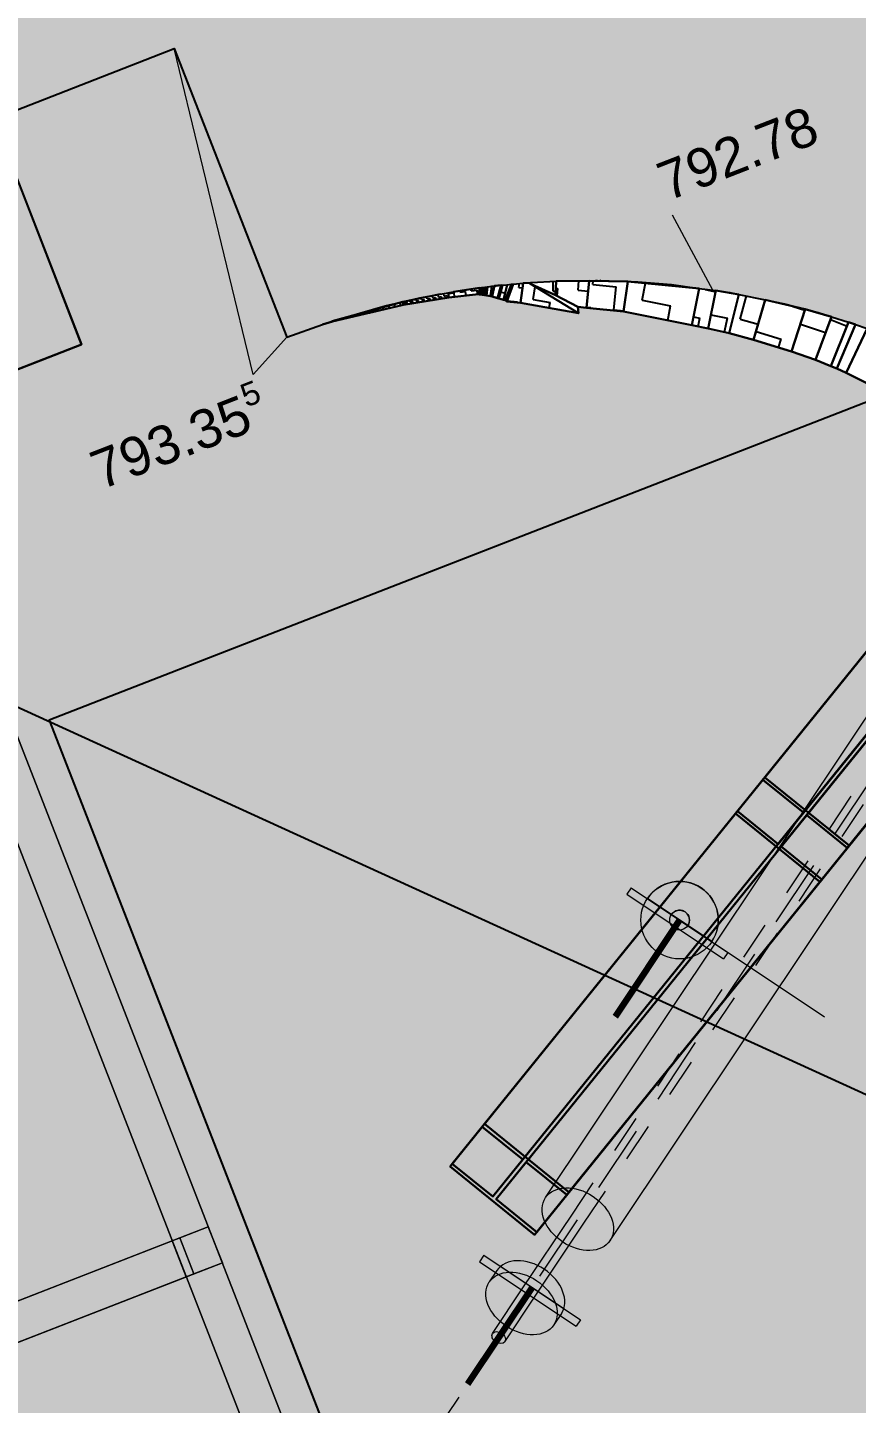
# Model space of a CAD drawing. Header units: metres. Extents: x 2688466 to 2688595, y 1221626 to 1221756.
# Drawn here: x 2688527.687 to 2688529.826, y 1221698.808 to 1221702.36 of the extents above; entities that cross this region are included whole.
import ezdxf

# ---------------------------------------------------------------- set-up
doc = ezdxf.new("R2010")
doc.units = ezdxf.units.M
for name, pattern in [('AUSGEZOGEN', [0]), ('STRICHPUNKT2_S5', [0.24, 0.175, -0.065]), ('VERDECKT2_S2', [0.15, 0.1, -0.05])]:
    doc.linetypes.add(name, pattern=pattern)
doc.layers.add('_3700', color=7, linetype='Continuous')
doc.layers.add('_3705', color=7, linetype='Continuous')
for name, color, linetype, lineweight in [('A_GRUND-A3_1 Terrain neu', 7, 'AUSGEZOGEN', 35), ('Beton Ansicht', 7, 'AUSGEZOGEN', 35), ('Schnittbeschriftung', 7, 'AUSGEZOGEN', 50), ('Stahl', 5, 'AUSGEZOGEN', 25), ('Standard', 7, 'AUSGEZOGEN', 13), ('Text Decke', 7, 'AUSGEZOGEN', 25)]:
    doc.layers.add(name, color=color, linetype=linetype, lineweight=lineweight)
doc.styles.add('ARIAL', font='arial.ttf')

# ---------------------------------------------------------------- blocks, each defined once
blk = doc.blocks.new('Bodenanker CH_3_$F1')
at = {"layer": '_3700', "color": 7, "linetype": 'AUSGEZOGEN', "lineweight": 13, "transparency": 33554687}
for p, q in [((0.1164, 0.2036), (5.7349, 4.1377)), ((0.2311, 0.0398), (5.8496, 3.9739)), ((-0.086, 0.1229), (-0.1024, 0.1114)), ((-0.1024, 0.1114), (0.0697, -0.1343)), ((-0.1024, 0.1114), (0.0697, -0.1343)), ((-0.086, 0.1229), (0.086, -0.1229)), ((-0.0225, 0.0075), (0.1629, 0.1372)), ((-0.0689, 0.0738), (-0.0979, 0.0535)), ((0.0574, -0.0819), (-0.0574, 0.0819)), ((-0.0007, -0.0237), (0.1847, 0.1061)), ((-0.1383, -0.0737), (-0.0225, 0.0075)), ((-0.1165, -0.1048), (-0.0007, -0.0237)), ((0.0458, -0.09), (0.0168, -0.1103)), ((0.086, -0.1229), (0.0697, -0.1343))]:
    blk.add_line(p, q, dxfattribs=at)
at = {"layer": '_3700', "color": 7, "linetype": 'VERDECKT2_S2', "lineweight": 13, "transparency": 33554687}
for p, q in [((0.1629, 0.1372), (5.7814, 4.0714)), ((0.1847, 0.1061), (5.8032, 4.0402))]:
    blk.add_line(p, q, dxfattribs=at)
at = {"layer": '_3700', "color": 7, "linetype": 'AUSGEZOGEN', "lineweight": 13, "transparency": 33554687}
for centre, major_axis in [((0.1738, 0.1217), (-0.0574, 0.0819)), ((-0.0405, -0.0284), (-0.0574, 0.0819)), ((-0.1274, -0.0892), (-0.0109, 0.0156))]:
    blk.add_ellipse(centre, major_axis=major_axis, ratio=0.707107, dxfattribs=at)
blk.add_ellipse((-0.0116, -0.0081), major_axis=(-0.0574, 0.0819), ratio=0.707107, start_param=3.141593, end_param=6.283185, dxfattribs=at)
at = {"layer": '_3705', "color": 202, "linetype": 'STRICHPUNKT2_S5', "lineweight": 20, "transparency": 33554687}
blk.add_line((-0.4218, -0.2954), (6.0819, 4.2586), dxfattribs=at)
at = {"layer": 'Standard', "color": 52, "linetype": 'AUSGEZOGEN', "lineweight": 100, "transparency": 33554687}
blk.add_line((0, 0), (-0.2457, -0.1721), dxfattribs=at)
blk = doc.blocks.new('Bodenanker CH_7_$F1')
at = {"layer": '_3700', "color": 7, "linetype": 'AUSGEZOGEN', "lineweight": 13, "transparency": 33554687}
for p, q in [((-0.086, 0.1229), (-0.1024, 0.1114)), ((-0.1024, 0.1114), (0.0697, -0.1343)), ((-0.1024, 0.1114), (0.0697, -0.1343)), ((-0.086, 0.1229), (0.086, -0.1229)), ((0.0574, -0.0819), (-0.0574, 0.0819)), ((-0.0574, 0.0819), (-0.0574, 0.0819)), ((-0.0574, 0.0819), (-0.0574, 0.0819)), ((-0.0146, 0.0209), (-0.0146, 0.0209)), ((-0.0146, 0.0209), (-0.0146, 0.0209)), ((0.0146, -0.0209), (0.0146, -0.0209)), ((0.0146, -0.0209), (0.0146, -0.0209)), ((0.0574, -0.0819), (0.0574, -0.0819)), ((0.0574, -0.0819), (0.0574, -0.0819)), ((0.086, -0.1229), (0.0697, -0.1343))]:
    blk.add_line(p, q, dxfattribs=at)
at = {"layer": '_3700', "color": 7, "linetype": 'VERDECKT2_S2', "lineweight": 13, "transparency": 33554687}
for p, q in [((-0.0146, 0.0209), (-0.0146, 0.0209)), ((0.0146, -0.0209), (0.0146, -0.0209))]:
    blk.add_line(p, q, dxfattribs=at)
at = {"layer": '_3700', "color": 7, "linetype": 'AUSGEZOGEN', "lineweight": 13, "transparency": 33554687}
for radius in [0.1, 0.1, 0.0255]:
    blk.add_circle((0, 0), radius, dxfattribs=at)
blk.add_arc((0, 0), 0.1, 305, 125, dxfattribs=at)
blk.add_arc((0, 0), 0.1, 305, 125, dxfattribs=at)
at = {"layer": '_3700', "color": 7, "linetype": 'VERDECKT2_S2', "lineweight": 13, "transparency": 33554687}
blk.add_arc((0, 0), 0.0255, 305, 125, dxfattribs=at)
at = {"layer": '_3705', "color": 202, "linetype": 'STRICHPUNKT2_S5', "lineweight": 20, "transparency": 33554687}
blk.add_line((-0.0164, -0.0115), (0, 0), dxfattribs=at)
at = {"layer": 'Standard', "color": 52, "linetype": 'AUSGEZOGEN', "lineweight": 100, "transparency": 33554687}
blk.add_line((0, 0), (-0.2457, -0.1721), dxfattribs=at)
blk = doc.blocks.new('Profilbauteil_26')
at = {"layer": 'Stahl', "transparency": 33554687}
for points in [[(0.0922, -0.1141), (-4.4664, -6.9435), (-4.6993, -6.788), (-0.0922, 0.1141)], [(-0.0922, 0.1141), (-4.6993, -6.788), (-4.695, -6.7816), (-0.0922, 0.1141)], [(-0.0922, 0.1141), (-4.695, -6.7816), (-4.5829, -6.8564), (-0.0035, 0.0043)], [(-0.0035, 0.0043), (-4.5247, -6.7693), (-4.6368, -6.6945), (-0.0922, 0.1141)], [(-0.0922, 0.1141), (-4.6368, -6.6945), (-4.6325, -6.6881), (-0.0922, 0.1141)], [(-0.0922, 0.1141), (-4.6325, -6.6881), (-4.3996, -6.8435), (0.0922, -0.1141)], [(-0.0035, 0.0043), (-4.5829, -6.8564), (-4.5247, -6.7693), (-0.0035, 0.0043)], [(0.0035, -0.0043), (-4.516, -6.7751), (-4.5742, -6.8622), (0.0035, -0.0043)], [(0.0035, -0.0043), (-4.5742, -6.8622), (-4.4621, -6.9371), (0.0922, -0.1141)], [(0.0922, -0.1141), (-4.4039, -6.85), (-4.516, -6.7751), (0.0035, -0.0043)], [(0.0922, -0.1141), (-4.4621, -6.9371), (-4.4664, -6.9435), (0.0922, -0.1141)], [(0.0922, -0.1141), (-4.3996, -6.8435), (-4.4039, -6.85), (0.0922, -0.1141)], [(-4.6325, -6.6881), (-4.6368, -6.6945), (-4.5247, -6.7693), (-4.5829, -6.8564), (-4.695, -6.7816), (-4.6993, -6.788), (-4.4664, -6.9435), (-4.4621, -6.9371), (-4.5742, -6.8622), (-4.516, -6.7751), (-4.4039, -6.85), (-4.3996, -6.8435)]]:
    blk.add_lwpolyline(points, close=True, dxfattribs=at)
blk = doc.blocks.new('Profilbauteil_27')
at = {"layer": 'Stahl', "transparency": 33554687}
for points in [[(0.0922, -0.1141), (-5.1401, -7.9529), (-5.373, -7.7974), (-0.0922, 0.1141)], [(-0.0922, 0.1141), (-5.373, -7.7974), (-5.368, -7.7899), (-0.0922, 0.1141)], [(-0.0922, 0.1141), (-5.368, -7.7899), (-5.2559, -7.8647), (-0.0035, 0.0043)], [(-0.0035, 0.0043), (-5.1875, -7.7622), (-5.2996, -7.6874), (-0.0922, 0.1141)], [(-0.0922, 0.1141), (-5.2996, -7.6874), (-5.2945, -7.6799), (-0.0922, 0.1141)], [(-0.0922, 0.1141), (-5.2945, -7.6799), (-5.0616, -7.8353), (0.0922, -0.1141)], [(-0.0035, 0.0043), (-5.2559, -7.8647), (-5.1875, -7.7622), (-0.0035, 0.0043)], [(0.0035, -0.0043), (-5.1788, -7.7681), (-5.2471, -7.8705), (0.0035, -0.0043)], [(0.0035, -0.0043), (-5.2471, -7.8705), (-5.1351, -7.9453), (0.0922, -0.1141)], [(0.0922, -0.1141), (-5.0667, -7.8429), (-5.1788, -7.7681), (0.0035, -0.0043)], [(0.0922, -0.1141), (-5.1351, -7.9453), (-5.1401, -7.9529), (0.0922, -0.1141)], [(0.0922, -0.1141), (-5.0616, -7.8353), (-5.0667, -7.8429), (0.0922, -0.1141)], [(-5.2945, -7.6799), (-5.2996, -7.6874), (-5.1875, -7.7622), (-5.2559, -7.8647), (-5.368, -7.7899), (-5.373, -7.7974), (-5.1401, -7.9529), (-5.1351, -7.9453), (-5.2471, -7.8705), (-5.1788, -7.7681), (-5.0667, -7.8429), (-5.0616, -7.8353)]]:
    blk.add_lwpolyline(points, close=True, dxfattribs=at)
blk = doc.blocks.new('Kran parametrisch_$F1')
at = {"layer": 'Standard', "color": 1, "linetype": 'AUSGEZOGEN', "lineweight": 18, "transparency": 33554687}
for points in [[(0.65, -1), (0.75, -1), (0.75, 50), (0.65, 50)], [(0.75, -1), (0.65, -1), (0.65, 50), (0.75, 50)], [(0.65, -1), (0.65, 50), (0.65, 50), (0.65, -1)], [(0.75, 50), (0.75, -1), (0.75, -1), (0.75, 50)], [(-0.65, 8.6562), (0.65, 8.6562), (0.65, 8.7562), (-0.65, 8.7562)], [(0.65, 8.6562), (-0.65, 8.6562), (-0.65, 8.7562), (0.65, 8.7562)], [(-0.65, 8.7562), (0.65, 8.7562), (0.65, 8.7562), (-0.65, 8.7562)], [(0.6711, 8.7562), (0.75, 8.7562), (0.05, 8.7562), (-0.0289, 8.7562)], [(0.6711, 8.6562), (0.6711, 8.7562), (-0.0289, 8.7562), (-0.0289, 8.6562)], [(0.75, 8.7562), (0.75, 8.6562), (0.05, 8.6562), (0.05, 8.7562)], [(0.65, 8.7562), (0.65, 8.6562), (0.65, 8.6562), (0.65, 8.7562)], [(0.6711, 8.6562), (0.75, 8.6562), (0.75, 8.7562), (0.6711, 8.7562)], [(0.65, 8.6562), (-0.65, 8.6562), (-0.65, 8.6562), (0.65, 8.6562)], [(0.75, 8.6562), (0.6711, 8.6562), (-0.0289, 8.6562), (0.05, 8.6562)]]:
    blk.add_lwpolyline(points, close=True, dxfattribs=at)

msp = doc.modelspace()

# ---------------------------------------------------------------- hatches: boundary and pattern name
at = {"layer": 'Standard', "linetype": 'AUSGEZOGEN', "lineweight": 13, "transparency": 33554559}
h = msp.add_hatch(color=7, dxfattribs=at)
h.set_gradient(color1=(227, 227, 227), color2=(227, 227, 227), one_color=1)
h.paths.add_polyline_path([(2688537.2932, 1221703.411), (2688534.6707, 1221707.3438), (2688529.4363, 1221709.6422), (2688530.2113, 1221707.6521), (2688530.09, 1221707.6702), (2688529.3267, 1221707.711), (2688528.5628, 1221707.6797), (2688528.4399, 1221707.663), (2688528.287, 1221707.6506), (2688527.9982, 1221707.6028), (2688527.8054, 1221707.5766), (2688527.7232, 1221707.5574), (2688527.6239, 1221707.5409), (2688527.2486, 1221707.4464), (2688527.061, 1221707.4025), (2688527.0198, 1221707.3887), (2688526.9722, 1221707.3767), (2688526.4706, 1221707.205), (2688526.336, 1221707.1599), (2688525.6623, 1221706.8965), (2688524.468, 1221706.4314), (2688524.7856, 1221705.616), (2688523.9701, 1221705.2984), (2688524.587, 1221703.7143), (2688524.5871, 1221703.7143), (2688525.5216, 1221701.3149), (2688526.2019, 1221701.5798), (2688525.8843, 1221702.3952), (2688527.2821, 1221702.9395), (2688527.5996, 1221702.1242), (2688528.0655, 1221702.3056), (2688528.3558, 1221701.5602), (2688528.4248, 1221701.5848), (2688528.4732, 1221701.602), (2688528.6094, 1221701.6413), (2688528.6995, 1221701.662), (2688528.7678, 1221701.6744), (2688528.7722, 1221701.6752), (2688528.7733, 1221701.6754), (2688528.8063, 1221701.6813), (2688528.8533, 1221701.6876), (2688528.8558, 1221701.688), (2688528.8557, 1221701.6879), (2688528.8576, 1221701.6882), (2688528.8683, 1221701.6896), (2688528.8677, 1221701.6895), (2688528.8922, 1221701.6928), (2688528.8959, 1221701.6933), (2688528.9121, 1221701.6948), (2688528.9111, 1221701.6947), (2688528.9365, 1221701.6971), (2688528.936, 1221701.6971), (2688528.936, 1221701.6971), (2688528.9361, 1221701.6971), (2688528.9663, 1221701.6999), (2688528.9755, 1221701.7008), (2688529.0004, 1221701.7022), (2688528.9869, 1221701.7014), (2688529.0513, 1221701.7051), (2688529.0532, 1221701.7052), (2688529.1642, 1221701.7066), (2688529.2617, 1221701.7031), (2688529.3489, 1221701.6962), (2688529.4994, 1221701.6759), (2688529.6403, 1221701.6468), (2688529.727, 1221701.624), (2688529.806, 1221701.5996), (2688529.8134, 1221701.5973), (2688529.8966, 1221701.5678), (2688529.9524, 1221701.5458), (2688530.0379, 1221701.5085), (2688530.0482, 1221701.5034), (2688530.1383, 1221701.4582), (2688530.1585, 1221701.4481), (2688530.1605, 1221701.447), (2688530.2551, 1221701.3924), (2688530.3606, 1221701.324), (2688530.4391, 1221701.267), (2688530.4533, 1221701.2551), (2688530.5871, 1221701.1433), (2688530.6479, 1221701.0805), (2688530.6484, 1221701.081), (2688530.7668, 1221700.9605), (2688530.8776, 1221700.8398), (2688530.8878, 1221700.8285), (2688530.8887, 1221700.8274), (2688530.9357, 1221700.7753), (2688531.094, 1221700.5965), (2688531.1818, 1221700.4964), (2688531.2947, 1221700.3641), (2688531.5106, 1221700.1035), (2688531.5158, 1221700.0972), (2688531.7999, 1221699.7378), (2688532.0727, 1221699.3733), (2688532.2253, 1221699.1578), (2688532.3904, 1221698.9204), (2688532.6371, 1221698.5496), (2688532.8439, 1221698.2202), (2688532.8956, 1221698.117), (2688533.2618, 1221697.1767), (2688533.2714, 1221697.1797), (2688533.4222, 1221696.7926), (2688539.0211, 1221698.9731)], flags=0)
h = msp.add_hatch(color=7, dxfattribs=at)
h.set_gradient(color1=(160, 160, 160), color2=(160, 160, 160), one_color=1)
h.paths.add_polyline_path([(2688527.8264, 1221701.5418), (2688527.2821, 1221702.9395), (2688525.8843, 1221702.3952), (2688526.3742, 1221701.1372), (2688525.1116, 1221700.6455), (2688525.656, 1221699.2477), (2688527.0537, 1221699.7921), (2688526.5638, 1221701.05)], flags=0)
h = msp.add_hatch(color=7, dxfattribs=at)
h.set_gradient(color1=(199, 199, 199), color2=(199, 199, 199), one_color=1)
h.paths.add_polyline_path([(2688529.7752, 1221701.4795), (2688529.7603, 1221701.4854), (2688529.7204, 1221701.5018), (2688529.6584, 1221701.5232), (2688529.5609, 1221701.5538), (2688529.498, 1221701.5712), (2688529.4435, 1221701.5832), (2688529.4016, 1221701.5916), (2688529.2252, 1221701.6267), (2688529.1297, 1221701.6363), (2688529.1074, 1221701.6385), (2688529.1085, 1221701.6226), (2688528.9595, 1221701.6494), (2688528.9238, 1221701.653), (2688528.9191, 1221701.6562), (2688528.915, 1221701.657), (2688528.9032, 1221701.6607), (2688528.8998, 1221701.6615), (2688528.8863, 1221701.6659), (2688528.8814, 1221701.6665), (2688528.8711, 1221701.6685), (2688528.8662, 1221701.6687), (2688528.8602, 1221701.6695), (2688528.8546, 1221701.6706), (2688528.8517, 1221701.6715), (2688528.7739, 1221701.663), (2688528.6568, 1221701.6437), (2688528.4735, 1221701.601), (2688528.4478, 1221701.593), (2688528.3558, 1221701.5602), (2688528.0655, 1221702.3056), (2688527.5996, 1221702.1242), (2688527.8264, 1221701.5418), (2688527.0623, 1221701.2442), (2688527.0678, 1221701.23), (2688527.0525, 1221701.2555), (2688527.2295, 1221700.8013), (2688527.7394, 1221700.5705), (2688529.9069, 1221701.4146), (2688529.7997, 1221701.4683)], flags=0)
at = {"layer": 'Standard', "linetype": 'AUSGEZOGEN', "lineweight": 13, "transparency": 33554687}
h = msp.add_hatch(color=9, dxfattribs=at)
h.paths.add_polyline_path([(2688532.6752, 1221697.2863), (2688529.5034, 1221696.051), (2688527.745, 1221700.5658), (2688527.2353, 1221700.7986), (2688526.7373, 1221700.6046), (2688527.0537, 1221699.7921), (2688525.656, 1221699.2477), (2688525.1116, 1221700.6455), (2688525.1308, 1221700.6529), (2688522.13, 1221702.0325), (2688501.816, 1221694.1216), (2688503.4309, 1221689.975), (2688503.9434, 1221690.1746), (2688505.86, 1221685.2534), (2688512.2678, 1221687.7483), (2688524.5206, 1221692.5203), (2688524.3798, 1221692.8926), (2688533.0025, 1221696.2508), (2688532.7602, 1221697.0157)])
h.paths.add_polyline_path([(2688509.0438, 1221692.9229), (2688508.6664, 1221693.892), (2688510.9959, 1221694.7992), (2688511.9032, 1221692.4697), (2688509.5736, 1221691.5624), (2688509.4067, 1221691.9911), (2688506.7945, 1221690.9738), (2688506.4317, 1221691.9056)], flags=16)
h.paths.add_polyline_path([(2688503.5398, 1221692.2442), (2688504.9376, 1221692.7886), (2688505.4819, 1221691.3908), (2688504.6666, 1221691.0733), (2688504.4397, 1221691.6556), (2688503.8574, 1221691.4289)], flags=16)
h.paths.add_polyline_path([(2688517.2146, 1221694.5382), (2688514.885, 1221693.631), (2688513.9778, 1221695.9605), (2688516.3073, 1221696.8678)], flags=16)
h.paths.add_polyline_path([(2688521.6187, 1221698.9364), (2688522.526, 1221696.6068), (2688520.1964, 1221695.6995), (2688519.2892, 1221698.0291)], flags=16)
h.paths.add_polyline_path([(2688505.6223, 1221694.1552), (2688505.2594, 1221695.087), (2688508.8469, 1221696.4842), (2688509.2098, 1221695.5524)], flags=16)
h.paths.add_polyline_path([(2688509.1124, 1221690.5242), (2688509.4753, 1221689.5924), (2688508.0776, 1221689.048), (2688507.7147, 1221689.9799)], flags=16)
at = {"layer": 'Standard', "linetype": 'AUSGEZOGEN', "lineweight": 25, "transparency": 33554687}
h = msp.add_hatch(dxfattribs=at)
h.set_pattern_fill('MUSTER', scale=0.015, angle=6.61, style=0, pattern_type=2)
h.set_pattern_definition([(6.61, (2688528.070347, 1221731.188254), (0.0131736325, 0.016626948), [0.015, -0.015]), (96.61, (2688528.070347, 1221731.188254), (-0.016626948, 0.0131736325), [0.015, -0.015])])
h.paths.add_polyline_path([(2688528.8533, 1221701.6876), (2688528.7858, 1221701.6776), (2688528.7722, 1221701.6752), (2688528.7739, 1221701.663), (2688528.8511, 1221701.6715), (2688528.8512, 1221701.675), (2688528.8529, 1221701.684)], flags=0)
h = msp.add_hatch(dxfattribs=at)
h.set_pattern_fill('MUSTER', scale=0.0075, angle=190.24, style=0, pattern_type=2)
h.set_pattern_definition([(190.24, (2688528.0319055, 1221731.137572), (-0.0060472496, -0.0087138265), [0.0075, -0.0075]), (280.24, (2688528.0319055, 1221731.137572), (0.0087138265, -0.0060472496), [0.0075, -0.0075])])
h.paths.add_polyline_path([(2688528.7858, 1221701.6776), (2688528.8533, 1221701.6876), (2688528.8063, 1221701.6813)], flags=0)
h = msp.add_hatch(dxfattribs=at)
h.set_pattern_fill('MUSTER', scale=0.015, angle=349.33, style=0, pattern_type=2)
h.set_pattern_definition([(349.33, (2688528.079036, 1221731.178927), (0.0175179296, 0.011963367), [0.015, -0.015]), (79.33, (2688528.079036, 1221731.178927), (-0.011963367, 0.0175179296), [0.015, -0.015])])
h.paths.add_polyline_path([(2688528.8576, 1221701.6882), (2688528.8558, 1221701.688), (2688528.8512, 1221701.675), (2688528.8511, 1221701.6715), (2688528.8534, 1221701.671)], flags=0)
h = msp.add_hatch(dxfattribs=at)
h.set_pattern_fill('MUSTER', scale=0.0075, angle=331.83, style=0, pattern_type=2)
h.set_pattern_definition([(331.83, (2688528.0643046, 1221731.161142), (0.0101523, 0.0030709613), [0.0075, -0.0075]), (61.83, (2688528.0643046, 1221731.161142), (-0.0030709613, 0.0101523), [0.0075, -0.0075])])
h.paths.add_polyline_path([(2688528.8558, 1221701.688), (2688528.8546, 1221701.6878), (2688528.8529, 1221701.684), (2688528.8512, 1221701.675)], flags=0)
h = msp.add_hatch(dxfattribs=at)
h.set_pattern_fill('MUSTER', scale=0.0075, angle=340.48, style=0, pattern_type=2)
h.set_pattern_definition([(340.48, (2688528.06315, 1221731.164126), (0.009574956, 0.0045629177), [0.0075, -0.0075]), (70.48, (2688528.06315, 1221731.164126), (-0.0045629177, 0.009574956), [0.0075, -0.0075])])
h.paths.add_polyline_path([(2688528.8546, 1221701.6878), (2688528.8533, 1221701.6876), (2688528.8529, 1221701.684)], flags=0)
h = msp.add_hatch(dxfattribs=at)
h.set_pattern_fill('MUSTER', scale=0.015, angle=342.73, style=0, pattern_type=2)
h.set_pattern_definition([(342.73, (2688528.081554, 1221731.174741), (0.0187768694, 0.009870622), [0.015, -0.015]), (72.73, (2688528.081554, 1221731.174741), (-0.009870622, 0.0187768694), [0.015, -0.015])])
h.paths.add_polyline_path([(2688528.8592, 1221701.6884), (2688528.8576, 1221701.6882), (2688528.8534, 1221701.671), (2688528.8546, 1221701.6706)], flags=0)
h = msp.add_hatch(dxfattribs=at)
h.set_pattern_fill('MUSTER', scale=0.015, angle=348.26, style=0, pattern_type=2)
h.set_pattern_definition([(348.26, (2688528.079477, 1221731.178268), (0.017738278, 0.011634152), [0.015, -0.015]), (78.26, (2688528.079477, 1221731.178268), (-0.011634152, 0.017738278), [0.015, -0.015])])
h.paths.add_polyline_path([(2688528.8634, 1221701.689), (2688528.8592, 1221701.6884), (2688528.8546, 1221701.6706), (2688528.8602, 1221701.6695)], flags=0)
h = msp.add_hatch(dxfattribs=at)
h.set_pattern_fill('MUSTER', scale=0.015, angle=353.5, style=0, pattern_type=2)
h.set_pattern_definition([(353.5, (2688528.077203, 1221731.181411), (0.016601626, 0.01320553), [0.015, -0.015]), (83.5, (2688528.077203, 1221731.181411), (-0.01320553, 0.016601626), [0.015, -0.015])])
h.paths.add_polyline_path([(2688528.8679, 1221701.6896), (2688528.8634, 1221701.689), (2688528.8602, 1221701.6695), (2688528.8662, 1221701.6687)], flags=0)
h = msp.add_hatch(dxfattribs=at)
h.set_pattern_fill('MUSTER', scale=0.015, angle=357.22, style=0, pattern_type=2)
h.set_pattern_definition([(357.22, (2688528.07542, 1221731.18351), (0.015709864, 0.01425483), [0.015, -0.015]), (87.22, (2688528.07542, 1221731.18351), (-0.01425483, 0.015709864), [0.015, -0.015])])
h.paths.add_polyline_path([(2688528.8736, 1221701.6903), (2688528.8679, 1221701.6896), (2688528.8662, 1221701.6687), (2688528.8711, 1221701.6685)], flags=0)
h = msp.add_hatch(dxfattribs=at)
h.set_pattern_fill('MUSTER', scale=0.0225, angle=349.34, style=0, pattern_type=2)
h.set_pattern_definition([(349.34, (2688528.096548, 1221731.1909), (0.026273762, 0.017949636), [0.0225, -0.0225]), (79.34, (2688528.096548, 1221731.1909), (-0.017949636, 0.026273762), [0.0225, -0.0225])])
h.paths.add_polyline_path([(2688528.8853, 1221701.6919), (2688528.8736, 1221701.6903), (2688528.8711, 1221701.6685), (2688528.8814, 1221701.6665)], flags=0)
h = msp.add_hatch(dxfattribs=at)
h.set_pattern_fill('MUSTER', scale=0.0225, angle=353.18, style=0, pattern_type=2)
h.set_pattern_definition([(353.18, (2688528.094025, 1221731.194338), (0.02501268, 0.019668905), [0.0225, -0.0225]), (83.18, (2688528.094025, 1221731.194338), (-0.019668905, 0.02501268), [0.0225, -0.0225])])
h.paths.add_polyline_path([(2688528.8922, 1221701.6928), (2688528.8853, 1221701.6919), (2688528.8814, 1221701.6665), (2688528.8863, 1221701.6659)], flags=0)
h = msp.add_hatch(dxfattribs=at)
h.set_pattern_fill('MUSTER', scale=0.0225, angle=342.39, style=0, pattern_type=2)
h.set_pattern_definition([(342.39, (2688528.100505, 1221731.184277), (0.028252668, 0.014638537), [0.0225, -0.0225]), (72.39, (2688528.100505, 1221731.184277), (-0.014638537, 0.028252668), [0.0225, -0.0225])])
h.paths.add_polyline_path([(2688528.9089, 1221701.6945), (2688528.8922, 1221701.6928), (2688528.8863, 1221701.6659), (2688528.8998, 1221701.6615)], flags=0)
h = msp.add_hatch(dxfattribs=at)
h.set_pattern_fill('MUSTER', scale=0.0075, angle=209.32, style=0, pattern_type=2)
h.set_pattern_definition([(209.32, (2688528.038267, 1221731.134576), (-0.0028665867, -0.0102118892), [0.0075, -0.0075]), (299.32, (2688528.038267, 1221731.134576), (0.0102118892, -0.0028665867), [0.0075, -0.0075])])
h.paths.add_polyline_path([(2688528.8922, 1221701.6928), (2688528.9089, 1221701.6945), (2688528.8959, 1221701.6933)], flags=0)
h = msp.add_hatch(dxfattribs=at)
h.set_pattern_fill('MUSTER', scale=0.03, angle=346.66, style=0, pattern_type=2)
h.set_pattern_definition([(346.66, (2688528.116225, 1221731.199537), (0.036112414, 0.022268668), [0.03, -0.03]), (76.66, (2688528.116225, 1221731.199537), (-0.022268668, 0.036112414), [0.03, -0.03])])
h.paths.add_polyline_path([(2688528.9125, 1221701.6949), (2688528.9089, 1221701.6945), (2688528.8998, 1221701.6615), (2688528.9032, 1221701.6607)], flags=0)
h = msp.add_hatch(dxfattribs=at)
h.set_pattern_fill('MUSTER', scale=0.03, angle=342.78, style=0, pattern_type=2)
h.set_pattern_definition([(342.78, (2688528.119073, 1221731.194548), (0.037536497, 0.019774008), [0.03, -0.03]), (72.78, (2688528.119073, 1221731.194548), (-0.019774008, 0.037536497), [0.03, -0.03])])
h.paths.add_polyline_path([(2688528.9247, 1221701.696), (2688528.9125, 1221701.6949), (2688528.9032, 1221701.6607), (2688528.915, 1221701.657)], flags=0)
h = msp.add_hatch(dxfattribs=at)
h.set_pattern_fill('MUSTER', scale=0.03, angle=349.11, style=0, pattern_type=2)
h.set_pattern_definition([(349.11, (2688528.114255, 1221731.202584), (0.035127473, 0.02379203), [0.03, -0.03]), (79.11, (2688528.114255, 1221731.202584), (-0.02379203, 0.035127473), [0.03, -0.03])])
h.paths.add_polyline_path([(2688528.936, 1221701.6971), (2688528.9247, 1221701.696), (2688528.915, 1221701.657), (2688528.9191, 1221701.6562)], flags=0)
h = msp.add_hatch(dxfattribs=at)
h.set_pattern_fill('MUSTER', scale=0.0375, angle=325.98, style=0, pattern_type=2)
h.set_pattern_definition([(325.98, (2688528.148124, 1221731.175202), (0.05206217, 0.010101003), [0.0375, -0.0375]), (55.98, (2688528.148124, 1221731.175202), (-0.010101003, 0.05206217), [0.0375, -0.0375])])
h.paths.add_polyline_path([(2688528.9398, 1221701.6974), (2688528.936, 1221701.6971), (2688528.9191, 1221701.6562), (2688528.9238, 1221701.653)], flags=0)
h = msp.add_hatch(dxfattribs=at)
h.set_pattern_fill('MUSTER', scale=0.0375, angle=354.61, style=0, pattern_type=2)
h.set_pattern_definition([(354.61, (2688528.125713, 1221731.222623), (0.040856735, 0.033811643), [0.0375, -0.0375]), (84.61, (2688528.125713, 1221731.222623), (-0.033811643, 0.040856735), [0.0375, -0.0375])])
h.paths.add_polyline_path([(2688528.9663, 1221701.6999), (2688528.9398, 1221701.6974), (2688528.9238, 1221701.653), (2688528.9595, 1221701.6494)], flags=0)
h = msp.add_hatch(dxfattribs=at)
h.set_pattern_fill('MUSTER', scale=0.045, angle=350.05, style=0, pattern_type=2)
h.set_pattern_definition([(350.05, (2688528.148197, 1221731.228095), (0.05209864, 0.03654766), [0.045, -0.045]), (80.05, (2688528.148197, 1221731.228095), (-0.03654766, 0.05209864), [0.045, -0.045])])
h.paths.add_polyline_path([(2688528.9839, 1221701.7012), (2688528.9663, 1221701.6999), (2688528.9595, 1221701.6494), (2688529.1085, 1221701.6226), (2688528.9835, 1221701.6988)], flags=0)
h = msp.add_hatch(dxfattribs=at)
h.set_pattern_fill('MUSTER', scale=0.0075, angle=198.65, style=0, pattern_type=2)
h.set_pattern_definition([(198.65, (2688528.0345844, 1221731.135991), (-0.0047077757, -0.0095045698), [0.0075, -0.0075]), (288.65, (2688528.0345844, 1221731.135991), (0.0095045698, -0.0047077757), [0.0075, -0.0075])])
h.paths.add_polyline_path([(2688528.9663, 1221701.6999), (2688528.9839, 1221701.7012), (2688528.9755, 1221701.7008)], flags=0)
h = msp.add_hatch(dxfattribs=at)
h.set_pattern_fill('MUSTER', scale=0.0075, angle=352.72, style=0, pattern_type=2)
h.set_pattern_definition([(352.72, (2688528.06078, 1221731.167978), (0.0083899283, 0.0064891528), [0.0075, -0.0075]), (82.72, (2688528.06078, 1221731.167978), (-0.0064891528, 0.0083899283), [0.0075, -0.0075])])
h.paths.add_polyline_path([(2688528.9869, 1221701.7014), (2688528.9839, 1221701.7012), (2688528.9835, 1221701.6988), (2688528.9866, 1221701.6971)], flags=0)
h = msp.add_hatch(dxfattribs=at)
h.set_pattern_fill('MUSTER', scale=0.09, angle=94.35, style=0, pattern_type=2)
h.set_pattern_definition([(94.35, (2688527.85087, 1221731.32083), (-0.09656714, 0.08291434), [0.09, -0.09]), (184.35, (2688527.85087, 1221731.32083), (-0.08291434, -0.09656714), [0.09, -0.09])])
h.paths.add_polyline_path([(2688529.1074, 1221701.6385), (2688529.0494, 1221701.6691), (2688528.9866, 1221701.6971), (2688528.9835, 1221701.6988), (2688529.1085, 1221701.6226)], flags=0)
h = msp.add_hatch(dxfattribs=at)
h.set_pattern_fill('MUSTER', scale=0.03, angle=359.26, style=0, pattern_type=2)
h.set_pattern_definition([(359.26, (2688528.10477, 1221731.21422), (0.03038495, 0.029610046), [0.03, -0.03]), (89.26, (2688528.10477, 1221731.21422), (-0.029610046, 0.03038495), [0.03, -0.03])])
h.paths.add_polyline_path([(2688529.0513, 1221701.7051), (2688528.9869, 1221701.7014), (2688528.9866, 1221701.6971), (2688529.0494, 1221701.6691)], flags=0)
h = msp.add_hatch(dxfattribs=at)
h.set_pattern_fill('MUSTER', scale=0.0525, angle=354.6, style=0, pattern_type=2)
h.set_pattern_definition([(354.6, (2688528.158415, 1221731.249653), (0.05720769, 0.04732632), [0.0525, -0.0525]), (84.6, (2688528.158415, 1221731.249653), (-0.04732632, 0.05720769), [0.0525, -0.0525])])
h.paths.add_polyline_path([(2688529.1363, 1221701.7062), (2688529.0513, 1221701.7051), (2688529.0494, 1221701.6691), (2688529.1074, 1221701.6385), (2688529.1297, 1221701.6363)], flags=0)
h = msp.add_hatch(dxfattribs=at)
h.set_pattern_fill('MUSTER', scale=0.0075, angle=186.97, style=0, pattern_type=2)
h.set_pattern_definition([(186.97, (2688528.030931, 1221731.1382906), (-0.0065344515, -0.008354696), [0.0075, -0.0075]), (276.97, (2688528.030931, 1221731.1382906), (0.008354696, -0.0065344515), [0.0075, -0.0075])])
h.paths.add_polyline_path([(2688529.0513, 1221701.7051), (2688529.1363, 1221701.7062), (2688529.0532, 1221701.7052)], flags=0)
h = msp.add_hatch(dxfattribs=at)
h.set_pattern_fill('MUSTER', scale=0.06, angle=354.54, style=0, pattern_type=2)
h.set_pattern_definition([(354.54, (2688528.174874, 1221731.26304), (0.06543682, 0.05401872), [0.06, -0.06]), (84.54, (2688528.174874, 1221731.26304), (-0.05401872, 0.06543682), [0.06, -0.06])])
h.paths.add_polyline_path([(2688529.2364, 1221701.704), (2688529.1363, 1221701.7062), (2688529.1297, 1221701.6363), (2688529.2252, 1221701.6267)], flags=0)
h = msp.add_hatch(dxfattribs=at)
h.set_pattern_fill('MUSTER', scale=0.0075, angle=182.91, style=0, pattern_type=2)
h.set_pattern_definition([(182.91, (2688528.029781, 1221731.139258), (-0.0071095745, -0.0078710832), [0.0075, -0.0075]), (272.91, (2688528.029781, 1221731.139258), (0.0078710832, -0.0071095745), [0.0075, -0.0075])])
h.paths.add_polyline_path([(2688529.1363, 1221701.7062), (2688529.2364, 1221701.704), (2688529.1642, 1221701.7066)], flags=0)
h = msp.add_hatch(dxfattribs=at)
h.set_pattern_fill('MUSTER', scale=0.075, angle=349.02, style=0, pattern_type=2)
h.set_pattern_definition([(349.02, (2688528.219824, 1221731.273684), (0.087912, 0.05934205), [0.075, -0.075]), (79.02, (2688528.219824, 1221731.273684), (-0.05934205, 0.087912), [0.075, -0.075])])
h.paths.add_polyline_path([(2688529.4201, 1221701.6866), (2688529.2364, 1221701.704), (2688529.2252, 1221701.6267), (2688529.4016, 1221701.5916)], flags=0)
h = msp.add_hatch(dxfattribs=at)
h.set_pattern_fill('MUSTER', scale=0.015, angle=180.14, style=0, pattern_type=2)
h.set_pattern_definition([(180.14, (2688528.014073, 1221731.124927), (-0.014963303, -0.015036607), [0.015, -0.015]), (270.14, (2688528.014073, 1221731.124927), (0.015036607, -0.014963303), [0.015, -0.015])])
h.paths.add_polyline_path([(2688529.2364, 1221701.704), (2688529.4201, 1221701.6866), (2688529.3489, 1221701.6962), (2688529.2617, 1221701.7031)], flags=0)
h = msp.add_hatch(dxfattribs=at)
h.set_pattern_fill('MUSTER', scale=0.075, angle=348.88, style=0, pattern_type=2)
h.set_pattern_definition([(348.88, (2688528.22011, 1221731.273254), (0.08805674, 0.05912707), [0.075, -0.075]), (78.88, (2688528.22011, 1221731.273254), (-0.05912707, 0.08805674), [0.075, -0.075])])
h.paths.add_polyline_path([(2688529.4636, 1221701.6807), (2688529.4201, 1221701.6866), (2688529.4016, 1221701.5916), (2688529.4435, 1221701.5832)], flags=0)
h = msp.add_hatch(dxfattribs=at)
h.set_pattern_fill('MUSTER', scale=0.075, angle=347.82, style=0, pattern_type=2)
h.set_pattern_definition([(347.82, (2688528.22227, 1221731.269976), (0.08913549, 0.05748795), [0.075, -0.075]), (77.82, (2688528.22227, 1221731.269976), (-0.05748795, 0.08913549), [0.075, -0.075])])
h.paths.add_polyline_path([(2688529.5223, 1221701.6711), (2688529.4636, 1221701.6807), (2688529.4435, 1221701.5832), (2688529.498, 1221701.5712)], flags=0)
h = msp.add_hatch(dxfattribs=at)
h.set_pattern_fill('MUSTER', scale=0.0075, angle=173.67, style=0, pattern_type=2)
h.set_pattern_definition([(173.67, (2688528.027438, 1221731.141745), (-0.0082811857, -0.0066273647), [0.0075, -0.0075]), (263.67, (2688528.027438, 1221731.141745), (0.0066273647, -0.0082811857), [0.0075, -0.0075])])
h.paths.add_polyline_path([(2688529.4636, 1221701.6807), (2688529.5223, 1221701.6711), (2688529.4994, 1221701.6759)], flags=0)
h = msp.add_hatch(dxfattribs=at)
h.set_pattern_fill('MUSTER', scale=0.0075, angle=197.15, style=0, pattern_type=2)
h.set_pattern_definition([(197.15, (2688528.03409, 1221731.136244), (-0.0049549631, -0.0093780776), [0.0075, -0.0075]), (287.15, (2688528.03409, 1221731.136244), (0.0093780776, -0.0049549631), [0.0075, -0.0075])])
h.paths.add_polyline_path([(2688528.4732, 1221701.602), (2688528.6551, 1221701.6518), (2688528.6094, 1221701.6413)], flags=0)
h = msp.add_hatch(dxfattribs=at)
h.set_pattern_fill('MUSTER', scale=0.0075, angle=13.44, style=0, pattern_type=2)
h.set_pattern_definition([(13.44, (2688528.055103, 1221731.1730756), (0.0055514016, 0.0090378062), [0.0075, -0.0075]), (103.44, (2688528.055103, 1221731.1730756), (-0.0090378062, 0.0055514016), [0.0075, -0.0075])])
h.paths.add_polyline_path([(2688528.6551, 1221701.6518), (2688528.4732, 1221701.602), (2688528.4735, 1221701.601), (2688528.6568, 1221701.6437)], flags=0)
h = msp.add_hatch(dxfattribs=at)
h.set_pattern_fill('MUSTER', scale=0.0075, angle=9.67, style=0, pattern_type=2)
h.set_pattern_definition([(9.67, (2688528.056267, 1221731.1723065), (0.0061336373, 0.008653236), [0.0075, -0.0075]), (99.67, (2688528.056267, 1221731.1723065), (-0.008653236, 0.0061336373), [0.0075, -0.0075])])
h.paths.add_polyline_path([(2688528.7519, 1221701.6715), (2688528.6551, 1221701.6518), (2688528.6568, 1221701.6437), (2688528.7739, 1221701.663), (2688528.7722, 1221701.6752)], flags=0)
h = msp.add_hatch(dxfattribs=at)
h.set_pattern_fill('MUSTER', scale=0.0075, angle=193.34, style=0, pattern_type=2)
h.set_pattern_definition([(193.34, (2688528.032866, 1221731.136944), (-0.005567167, -0.0090281034), [0.0075, -0.0075]), (283.34, (2688528.032866, 1221731.136944), (0.0090281034, -0.005567167), [0.0075, -0.0075])])
h.paths.add_polyline_path([(2688528.6551, 1221701.6518), (2688528.7519, 1221701.6715), (2688528.6995, 1221701.662)], flags=0)
h = msp.add_hatch(dxfattribs=at)
h.set_pattern_fill('MUSTER', scale=0.0825, angle=344.84, style=0, pattern_type=2)
h.set_pattern_definition([(344.84, (2688528.24641, 1221731.27111), (0.10120396, 0.05805392), [0.0825, -0.0825]), (74.84, (2688528.24641, 1221731.27111), (-0.05805392, 0.10120396), [0.0825, -0.0825])])
h.paths.add_polyline_path([(2688529.5908, 1221701.657), (2688529.5223, 1221701.6711), (2688529.498, 1221701.5712), (2688529.5609, 1221701.5538)], flags=0)
h = msp.add_hatch(dxfattribs=at)
h.set_pattern_fill('MUSTER', scale=0.09, angle=342.82, style=0, pattern_type=2)
h.set_pattern_definition([(342.82, (2688528.26914, 1221731.2738), (0.11256805, 0.05940063), [0.09, -0.09]), (72.82, (2688528.26914, 1221731.2738), (-0.05940063, 0.11256805), [0.09, -0.09])])
h.paths.add_polyline_path([(2688529.694, 1221701.6327), (2688529.5908, 1221701.657), (2688529.5609, 1221701.5538), (2688529.6584, 1221701.5232)], flags=0)
h = msp.add_hatch(dxfattribs=at)
h.set_pattern_fill('MUSTER', scale=0.0075, angle=170.63, style=0, pattern_type=2)
h.set_pattern_definition([(170.63, (2688528.026758, 1221731.142642), (-0.0086210019, -0.0061788613), [0.0075, -0.0075]), (260.63, (2688528.026758, 1221731.142642), (0.0061788613, -0.0086210019), [0.0075, -0.0075])])
h.paths.add_polyline_path([(2688529.5908, 1221701.657), (2688529.694, 1221701.6327), (2688529.6403, 1221701.6468)], flags=0)
h = msp.add_hatch(dxfattribs=at)
h.set_pattern_fill('MUSTER', scale=0.09, angle=341.17, style=0, pattern_type=2)
h.set_pattern_definition([(341.17, (2688528.27246, 1221731.26727), (0.11423175, 0.05613472), [0.09, -0.09]), (71.17, (2688528.27246, 1221731.26727), (-0.05613472, 0.11423175), [0.09, -0.09])])
h.paths.add_polyline_path([(2688529.762, 1221701.6132), (2688529.694, 1221701.6327), (2688529.6584, 1221701.5232), (2688529.7204, 1221701.5018)], flags=0)
h = msp.add_hatch(dxfattribs=at)
h.set_pattern_fill('MUSTER', scale=0.0075, angle=166.84, style=0, pattern_type=2)
h.set_pattern_definition([(166.84, (2688528.025979, 1221731.143809), (-0.0090105691, -0.0055955022), [0.0075, -0.0075]), (256.84, (2688528.025979, 1221731.143809), (0.0055955022, -0.0090105691), [0.0075, -0.0075])])
h.paths.add_polyline_path([(2688529.694, 1221701.6327), (2688529.762, 1221701.6132), (2688529.727, 1221701.624)], flags=0)
h = msp.add_hatch(dxfattribs=at)
h.set_pattern_fill('MUSTER', scale=0.09, angle=337.89, style=0, pattern_type=2)
h.set_pattern_definition([(337.89, (2688528.27851, 1221731.25401), (0.1172564, 0.04950693), [0.09, -0.09]), (67.89, (2688528.27851, 1221731.25401), (-0.04950693, 0.1172564), [0.09, -0.09])])
h.paths.add_polyline_path([(2688529.806, 1221701.5996), (2688529.762, 1221701.6132), (2688529.7204, 1221701.5018), (2688529.7603, 1221701.4854)], flags=0)
h = msp.add_hatch(dxfattribs=at)
h.set_pattern_fill('MUSTER', scale=0.0075, angle=17.75, style=0, pattern_type=2)
h.set_pattern_definition([(17.75, (2688528.053713, 1221731.173859), (0.0048564863, 0.0094294507), [0.0075, -0.0075]), (107.75, (2688528.053713, 1221731.173859), (-0.0094294507, 0.0048564863), [0.0075, -0.0075])])
h.paths.add_polyline_path([(2688528.4732, 1221701.602), (2688528.4478, 1221701.593), (2688528.4735, 1221701.601)], flags=0)
h = msp.add_hatch(dxfattribs=at)
h.set_pattern_fill('MUSTER', scale=0.09, angle=338.51, style=0, pattern_type=2)
h.set_pattern_definition([(338.51, (2688528.27743, 1221731.25655), (0.11671383, 0.05077284), [0.09, -0.09]), (68.51, (2688528.27743, 1221731.25655), (-0.05077284, 0.11671383), [0.09, -0.09])])
h.paths.add_polyline_path([(2688529.8237, 1221701.5937), (2688529.806, 1221701.5996), (2688529.7603, 1221701.4854), (2688529.7752, 1221701.4795)], flags=0)
h = msp.add_hatch(dxfattribs=at)
h.set_pattern_fill('MUSTER', scale=0.0975, angle=335.52, style=0, pattern_type=2)
h.set_pattern_definition([(335.52, (2688528.30227, 1221731.25167), (0.12913695, 0.0483337), [0.0975, -0.0975]), (65.52, (2688528.30227, 1221731.25167), (-0.0483337, 0.12913695), [0.0975, -0.0975])])
h.paths.add_polyline_path([(2688529.8542, 1221701.5828), (2688529.8237, 1221701.5937), (2688529.7752, 1221701.4795), (2688529.7997, 1221701.4683)], flags=0)
h = msp.add_hatch(dxfattribs=at)
h.set_pattern_fill('MUSTER', scale=0.105, angle=333.59, style=0, pattern_type=2)
h.set_pattern_definition([(333.59, (2688528.32549, 1221731.24968), (0.1407447, 0.04733848), [0.105, -0.105]), (63.59, (2688528.32549, 1221731.24968), (-0.04733848, 0.1407447), [0.105, -0.105])])
h.paths.add_polyline_path([(2688529.9898, 1221701.5295), (2688529.8542, 1221701.5828), (2688529.7997, 1221701.4683), (2688529.9262, 1221701.4049)], flags=0)
at = {"layer": 'Standard', "linetype": 'AUSGEZOGEN', "lineweight": 13, "transparency": 33554559}
h = msp.add_hatch(color=7, dxfattribs=at)
h.set_gradient(color1=(160, 160, 160), color2=(160, 160, 160), one_color=1)
h.paths.add_polyline_path([(2688530.7463, 1221700.6317), (2688530.703, 1221700.6879), (2688530.6959, 1221700.6975), (2688530.6513, 1221700.7521), (2688530.4887, 1221700.947), (2688530.4397, 1221701.0055), (2688530.3874, 1221701.0559), (2688530.3291, 1221701.1116), (2688530.2458, 1221701.186), (2688530.2011, 1221701.2209), (2688530.1544, 1221701.2562), (2688530.0707, 1221701.3174), (2688530.0641, 1221701.3218), (2688530.0046, 1221701.3613), (2688529.9792, 1221701.3769), (2688529.9262, 1221701.4049), (2688529.9069, 1221701.4146), (2688527.7394, 1221700.5705), (2688532.1224, 1221698.5671), (2688532.0392, 1221698.7115), (2688531.8919, 1221698.953), (2688531.7714, 1221699.1479), (2688531.4308, 1221699.6702), (2688531.3368, 1221699.807), (2688531.3216, 1221699.8292), (2688531.2577, 1221699.9226), (2688530.9438, 1221700.3676), (2688530.8878, 1221700.4418)], flags=0)
h = msp.add_hatch(color=7, dxfattribs=at)
h.set_gradient(color1=(160, 160, 160), color2=(160, 160, 160), one_color=1)
h.paths.add_polyline_path([(2688527.7441, 1221700.5683), (2688529.5034, 1221696.051), (2688532.6752, 1221697.2863), (2688532.5515, 1221697.68), (2688532.4708, 1221697.9383), (2688532.4379, 1221698.001), (2688532.2565, 1221698.3345), (2688532.1224, 1221698.5671)], flags=0)

# ---------------------------------------------------------------- linework, layer by layer
at = {"layer": 'A_GRUND-A3_1 Terrain neu', "color": 7, "linetype": 'AUSGEZOGEN', "lineweight": 13, "transparency": 33554687}
msp.add_line((2688529.4612, 1221699.9946), (2688529.744, 1221699.8058), dxfattribs=at)
at = {"layer": 'Schnittbeschriftung', "color": 1, "lineweight": 13, "transparency": 33554687}
for p, q in [((2688528.2694, 1221701.4641), (2688528.0655, 1221702.3056)), ((2688529.4554, 1221701.6818), (2688529.3511, 1221701.8752)), ((2688528.2694, 1221701.4641), (2688528.3558, 1221701.5602))]:
    msp.add_line(p, q, dxfattribs=at)
at = {"layer": 'Schnittbeschriftung', "color": 7, "linetype": 'AUSGEZOGEN', "lineweight": 13, "transparency": 33554687}
msp.add_lwpolyline([(2688501.816, 1221694.1216), (2688522.13, 1221702.0325), (2688525.1308, 1221700.6529), (2688525.1116, 1221700.6455), (2688525.656, 1221699.2477), (2688527.0537, 1221699.7921), (2688526.7362, 1221700.6074), (2688527.2342, 1221700.8014), (2688527.7441, 1221700.5683), (2688529.5034, 1221696.051), (2688532.6752, 1221697.2863), (2688532.7602, 1221697.0157), (2688532.9936, 1221696.2791), (2688533.0025, 1221696.2508), (2688524.3798, 1221692.8926), (2688524.5206, 1221692.5203), (2688512.2678, 1221687.7483), (2688506.2996, 1221685.4245), (2688505.86, 1221685.2534), (2688505.6095, 1221685.8965), (2688503.9434, 1221690.1746), (2688503.4309, 1221689.975), (2688501.816, 1221694.1216)], close=True, dxfattribs=at)
at = {"layer": 'Standard', "color": 7, "linetype": 'AUSGEZOGEN', "lineweight": 25, "transparency": 33554687}
for points in [[(2688525.656, 1221699.2477), (2688525.1116, 1221700.6455), (2688526.3742, 1221701.1372), (2688525.8843, 1221702.3952), (2688527.2821, 1221702.9395), (2688527.8264, 1221701.5418), (2688526.5638, 1221701.05), (2688527.0537, 1221699.7921), (2688525.656, 1221699.2477)], [(2688528.8533, 1221701.6876), (2688528.8529, 1221701.684), (2688528.8512, 1221701.675), (2688528.8511, 1221701.6715), (2688528.7739, 1221701.663), (2688528.7722, 1221701.6752), (2688528.7858, 1221701.6776), (2688528.8533, 1221701.6876)], [(2688528.7858, 1221701.6776), (2688528.8063, 1221701.6813), (2688528.8533, 1221701.6876), (2688528.7858, 1221701.6776)], [(2688528.8576, 1221701.6882), (2688528.8534, 1221701.671), (2688528.8511, 1221701.6715), (2688528.8512, 1221701.675), (2688528.8558, 1221701.688), (2688528.8576, 1221701.6882)], [(2688528.8558, 1221701.688), (2688528.8512, 1221701.675), (2688528.8529, 1221701.684), (2688528.8546, 1221701.6878), (2688528.8558, 1221701.688)], [(2688528.8546, 1221701.6878), (2688528.8529, 1221701.684), (2688528.8533, 1221701.6876), (2688528.8546, 1221701.6878)], [(2688528.8592, 1221701.6884), (2688528.8546, 1221701.6706), (2688528.8534, 1221701.671), (2688528.8576, 1221701.6882), (2688528.8592, 1221701.6884)], [(2688528.8634, 1221701.689), (2688528.8602, 1221701.6695), (2688528.8546, 1221701.6706), (2688528.8592, 1221701.6884), (2688528.8634, 1221701.689)], [(2688528.8679, 1221701.6896), (2688528.8662, 1221701.6687), (2688528.8602, 1221701.6695), (2688528.8634, 1221701.689), (2688528.8679, 1221701.6896)], [(2688528.8736, 1221701.6903), (2688528.8711, 1221701.6685), (2688528.8662, 1221701.6687), (2688528.8679, 1221701.6896), (2688528.8736, 1221701.6903)], [(2688528.8853, 1221701.6919), (2688528.8814, 1221701.6665), (2688528.8711, 1221701.6685), (2688528.8736, 1221701.6903), (2688528.8853, 1221701.6919)], [(2688528.8922, 1221701.6928), (2688528.8863, 1221701.6659), (2688528.8814, 1221701.6665), (2688528.8853, 1221701.6919), (2688528.8922, 1221701.6928)], [(2688528.9089, 1221701.6945), (2688528.8998, 1221701.6615), (2688528.8863, 1221701.6659), (2688528.8922, 1221701.6928), (2688528.9089, 1221701.6945)], [(2688528.8922, 1221701.6928), (2688528.8959, 1221701.6933), (2688528.9089, 1221701.6945), (2688528.8922, 1221701.6928)], [(2688528.9125, 1221701.6949), (2688528.9032, 1221701.6607), (2688528.8998, 1221701.6615), (2688528.9089, 1221701.6945), (2688528.9125, 1221701.6949)], [(2688528.9247, 1221701.696), (2688528.915, 1221701.657), (2688528.9032, 1221701.6607), (2688528.9125, 1221701.6949), (2688528.9247, 1221701.696)], [(2688528.936, 1221701.6971), (2688528.9191, 1221701.6562), (2688528.915, 1221701.657), (2688528.9247, 1221701.696), (2688528.936, 1221701.6971)], [(2688528.9398, 1221701.6974), (2688528.9238, 1221701.653), (2688528.9191, 1221701.6562), (2688528.936, 1221701.6971), (2688528.9398, 1221701.6974)], [(2688528.9663, 1221701.6999), (2688528.9595, 1221701.6494), (2688528.9238, 1221701.653), (2688528.9398, 1221701.6974), (2688528.9663, 1221701.6999)], [(2688528.9839, 1221701.7012), (2688528.9835, 1221701.6988), (2688529.1085, 1221701.6226), (2688528.9595, 1221701.6494), (2688528.9663, 1221701.6999), (2688528.9839, 1221701.7012)], [(2688528.9663, 1221701.6999), (2688528.9755, 1221701.7008), (2688528.9839, 1221701.7012), (2688528.9663, 1221701.6999)], [(2688528.9869, 1221701.7014), (2688528.9866, 1221701.6971), (2688528.9835, 1221701.6988), (2688528.9839, 1221701.7012), (2688528.9869, 1221701.7014)], [(2688529.1074, 1221701.6385), (2688529.1085, 1221701.6226), (2688528.9835, 1221701.6988), (2688528.9866, 1221701.6971), (2688529.0494, 1221701.6691), (2688529.1074, 1221701.6385)], [(2688529.0513, 1221701.7051), (2688529.0494, 1221701.6691), (2688528.9866, 1221701.6971), (2688528.9869, 1221701.7014), (2688529.0513, 1221701.7051)], [(2688529.1363, 1221701.7062), (2688529.1297, 1221701.6363), (2688529.1074, 1221701.6385), (2688529.0494, 1221701.6691), (2688529.0513, 1221701.7051), (2688529.1363, 1221701.7062)], [(2688529.0513, 1221701.7051), (2688529.0532, 1221701.7052), (2688529.1363, 1221701.7062), (2688529.0513, 1221701.7051)], [(2688529.2364, 1221701.704), (2688529.2252, 1221701.6267), (2688529.1297, 1221701.6363), (2688529.1363, 1221701.7062), (2688529.2364, 1221701.704)], [(2688529.1363, 1221701.7062), (2688529.1642, 1221701.7066), (2688529.2364, 1221701.704), (2688529.1363, 1221701.7062)], [(2688529.4201, 1221701.6866), (2688529.4016, 1221701.5916), (2688529.2252, 1221701.6267), (2688529.2364, 1221701.704), (2688529.4201, 1221701.6866)], [(2688529.2364, 1221701.704), (2688529.2617, 1221701.7031), (2688529.3489, 1221701.6962), (2688529.4201, 1221701.6866), (2688529.2364, 1221701.704)], [(2688529.4636, 1221701.6807), (2688529.4435, 1221701.5832), (2688529.4016, 1221701.5916), (2688529.4201, 1221701.6866), (2688529.4636, 1221701.6807)], [(2688529.5223, 1221701.6711), (2688529.498, 1221701.5712), (2688529.4435, 1221701.5832), (2688529.4636, 1221701.6807), (2688529.5223, 1221701.6711)], [(2688529.4636, 1221701.6807), (2688529.4994, 1221701.6759), (2688529.5223, 1221701.6711), (2688529.4636, 1221701.6807)], [(2688528.4732, 1221701.602), (2688528.6094, 1221701.6413), (2688528.6551, 1221701.6518), (2688528.4732, 1221701.602)], [(2688528.6551, 1221701.6518), (2688528.6568, 1221701.6437), (2688528.4735, 1221701.601), (2688528.4732, 1221701.602), (2688528.6551, 1221701.6518)], [(2688528.7519, 1221701.6715), (2688528.7722, 1221701.6752), (2688528.7739, 1221701.663), (2688528.6568, 1221701.6437), (2688528.6551, 1221701.6518), (2688528.7519, 1221701.6715)], [(2688528.6551, 1221701.6518), (2688528.6995, 1221701.662), (2688528.7519, 1221701.6715), (2688528.6551, 1221701.6518)], [(2688529.5908, 1221701.657), (2688529.5609, 1221701.5538), (2688529.498, 1221701.5712), (2688529.5223, 1221701.6711), (2688529.5908, 1221701.657)], [(2688529.694, 1221701.6327), (2688529.6584, 1221701.5232), (2688529.5609, 1221701.5538), (2688529.5908, 1221701.657), (2688529.694, 1221701.6327)], [(2688529.5908, 1221701.657), (2688529.6403, 1221701.6468), (2688529.694, 1221701.6327), (2688529.5908, 1221701.657)], [(2688529.762, 1221701.6132), (2688529.7204, 1221701.5018), (2688529.6584, 1221701.5232), (2688529.694, 1221701.6327), (2688529.762, 1221701.6132)], [(2688529.694, 1221701.6327), (2688529.727, 1221701.624), (2688529.762, 1221701.6132), (2688529.694, 1221701.6327)], [(2688529.806, 1221701.5996), (2688529.7603, 1221701.4854), (2688529.7204, 1221701.5018), (2688529.762, 1221701.6132), (2688529.806, 1221701.5996)], [(2688528.4732, 1221701.602), (2688528.4735, 1221701.601), (2688528.4478, 1221701.593), (2688528.4732, 1221701.602)], [(2688529.8237, 1221701.5937), (2688529.7752, 1221701.4795), (2688529.7603, 1221701.4854), (2688529.806, 1221701.5996), (2688529.8237, 1221701.5937)], [(2688529.8542, 1221701.5828), (2688529.7997, 1221701.4683), (2688529.7752, 1221701.4795), (2688529.8237, 1221701.5937), (2688529.8542, 1221701.5828)], [(2688529.9898, 1221701.5295), (2688529.9262, 1221701.4049), (2688529.7997, 1221701.4683), (2688529.8542, 1221701.5828), (2688529.9898, 1221701.5295)], [(2688529.806, 1221701.5996), (2688529.8134, 1221701.5973), (2688529.8237, 1221701.5937), (2688529.806, 1221701.5996)]]:
    msp.add_lwpolyline(points, close=True, dxfattribs=at)
for points in [[(2688527.5996, 1221702.1242), (2688528.0655, 1221702.3056), (2688528.3558, 1221701.5602), (2688528.4478, 1221701.593), (2688528.4735, 1221701.601), (2688528.6568, 1221701.6437), (2688528.7739, 1221701.663), (2688528.8511, 1221701.6715), (2688528.8534, 1221701.671), (2688528.8546, 1221701.6706), (2688528.8602, 1221701.6695), (2688528.8662, 1221701.6687), (2688528.8711, 1221701.6685), (2688528.8814, 1221701.6665), (2688528.8863, 1221701.6659), (2688528.8998, 1221701.6615), (2688528.9032, 1221701.6607), (2688528.915, 1221701.657), (2688528.9191, 1221701.6562), (2688528.9238, 1221701.653), (2688528.9595, 1221701.6494), (2688529.1085, 1221701.6226), (2688529.1074, 1221701.6385), (2688529.1297, 1221701.6363), (2688529.2252, 1221701.6267), (2688529.4016, 1221701.5916), (2688529.4435, 1221701.5832), (2688529.498, 1221701.5712), (2688529.5609, 1221701.5538), (2688529.6584, 1221701.5232), (2688529.7204, 1221701.5018), (2688529.7603, 1221701.4854), (2688529.7752, 1221701.4795), (2688529.7997, 1221701.4683), (2688529.9262, 1221701.4049)], [(2688527.0623, 1221701.2442), (2688527.8264, 1221701.5418), (2688527.5996, 1221702.1242)], [(2688529.9069, 1221701.4146), (2688527.7427, 1221700.5717), (2688529.5034, 1221696.051), (2688532.6752, 1221697.2863)], [(2688532.1232, 1221698.5667), (2688527.2295, 1221700.8013)]]:
    msp.add_lwpolyline(points, dxfattribs=at)

# ---------------------------------------------------------------- block references
at = {"layer": 'Beton Ansicht', "transparency": 33554687, "rotation": 21.27874073795147}
for name, p in [('Bodenanker CH_3_$F1', (2688528.9892, 1221699.1073)), ('Bodenanker CH_7_$F1', (2688529.3697, 1221700.0557))]:
    msp.add_blockref(name, p, dxfattribs=at)
at = {"layer": 'Standard', "color": 7, "linetype": 'AUSGEZOGEN', "lineweight": 13, "transparency": 33554687, "rotation": 354.7654835734683}
for name, p in [('Profilbauteil_27', (2688534.8394, 1221706.6943)), ('Profilbauteil_26', (2688534.8131, 1221706.6617))]:
    msp.add_blockref(name, p, dxfattribs=at)
at = {"layer": 'Text Decke', "color": 7, "linetype": 'AUSGEZOGEN', "lineweight": 18, "transparency": 33554687, "rotation": 21.27874073795148}
msp.add_blockref('Kran parametrisch_$F1', (2688530.6321, 1221690.8328), dxfattribs=at)

# ---------------------------------------------------------------- texts
at = {"layer": 'Schnittbeschriftung', "color": 1, "lineweight": 13, "transparency": 33554687, "char_height": 0.1, "attachment_point": 8, "rotation": 21.28, "style": 'ARIAL'}
for s, insert, width in [('\\W1.00;792.78', (2688529.5382, 1221701.9873), 0.480198), ('\\A1;{\\fArial|i0|b0;\\H0.100000;\\W1.000000;\\C1;793.35\\fArial|i0|b0;\\H0.600000x;\\S5^ ;}\\P', (2688528.0969, 1221701.2504), 0.523777)]:
    msp.add_mtext(s, dxfattribs=dict(at, insert=insert, width=width))

doc.saveas('drawing.dxf')
